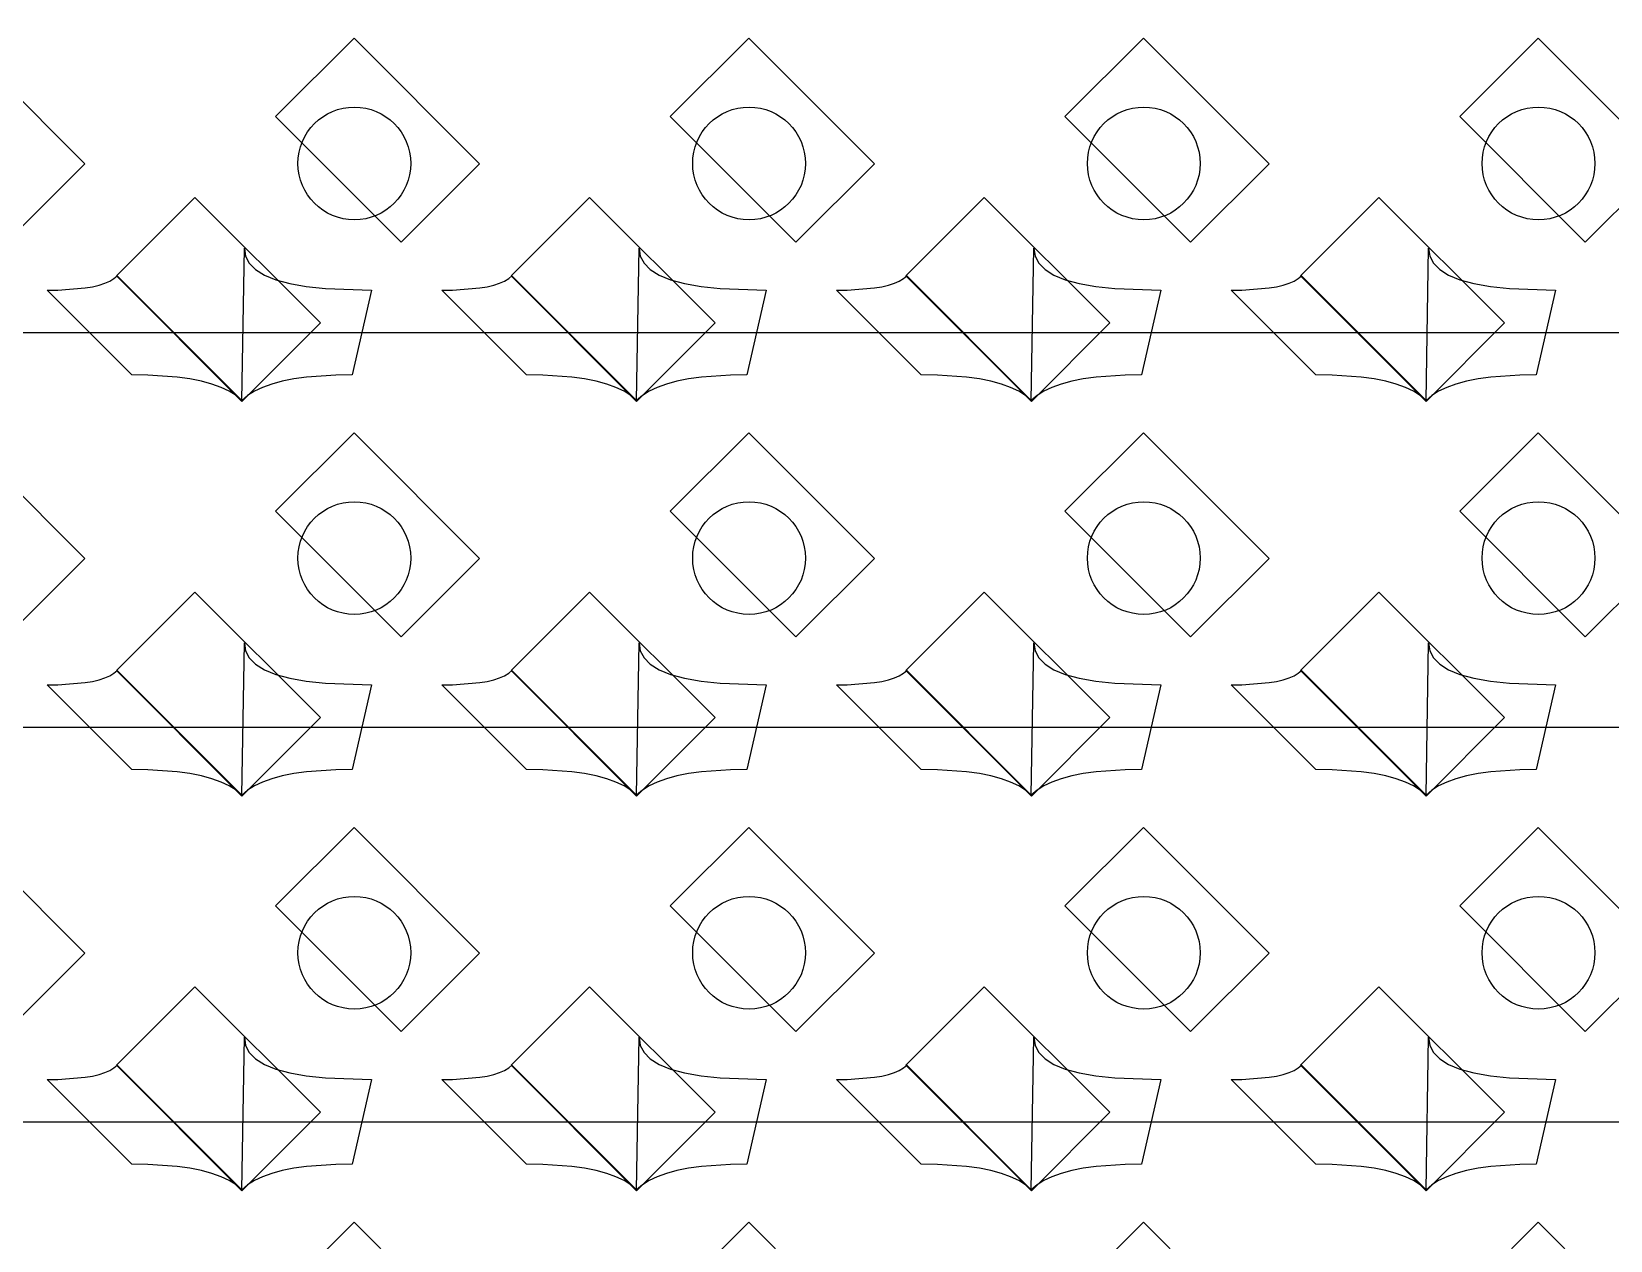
# Model space of a CAD drawing. Header units: inches. Extents: x 0.07 to 4.39, y 0.05 to 2.95.
# Drawn here: x 2.2428 to 2.5228, y 0.619 to 0.8334 of the extents above; entities that cross this region are included whole.
import ezdxf

# ---------------------------------------------------------------- set-up
doc = ezdxf.new("R2010")
doc.units = ezdxf.units.IN
doc.header["$MEASUREMENT"] = 0
doc.layers.add('Top Layer', color=1, linetype='Continuous')

# ---------------------------------------------------------------- blocks, each defined once
blk = doc.blocks.new('0805_P_______________983')
at = {"layer": 'Top Layer'}
for p, q in [((-0.03937, 0.01575), (-0.01969, 0.01575)), ((-0.03937, -0.01575), (-0.03937, 0.01575)), ((-0.01969, 0.01575), (-0.01969, -0.01575)), ((0.01969, 0.01575), (0.03937, 0.01575)), ((0.01969, -0.01575), (0.01969, 0.01575)), ((0.03937, 0.01575), (0.03937, -0.01575)), ((-0.01969, -0.01575), (-0.03937, -0.01575)), ((0.03937, -0.01575), (0.01969, -0.01575))]:
    blk.add_line(p, q, dxfattribs=at)
blk = doc.blocks.new('0805_P_______________984')
at = {"layer": 'Top Layer'}
for p, q in [((-0.03937, 0.01575), (-0.01969, 0.01575)), ((-0.03937, -0.01575), (-0.03937, 0.01575)), ((-0.01969, 0.01575), (-0.01969, -0.01575)), ((0.01969, 0.01575), (0.03937, 0.01575)), ((0.01969, -0.01575), (0.01969, 0.01575)), ((0.03937, 0.01575), (0.03937, -0.01575)), ((-0.01969, -0.01575), (-0.03937, -0.01575)), ((0.03937, -0.01575), (0.01969, -0.01575))]:
    blk.add_line(p, q, dxfattribs=at)
blk = doc.blocks.new('0805_P_______________985')
at = {"layer": 'Top Layer'}
for p, q in [((-0.03937, 0.01575), (-0.01969, 0.01575)), ((-0.03937, -0.01575), (-0.03937, 0.01575)), ((-0.01969, 0.01575), (-0.01969, -0.01575)), ((0.01969, 0.01575), (0.03937, 0.01575)), ((0.01969, -0.01575), (0.01969, 0.01575)), ((0.03937, 0.01575), (0.03937, -0.01575)), ((-0.01969, -0.01575), (-0.03937, -0.01575)), ((0.03937, -0.01575), (0.01969, -0.01575))]:
    blk.add_line(p, q, dxfattribs=at)
blk = doc.blocks.new('0805_P_______________986')
at = {"layer": 'Top Layer'}
for p, q in [((-0.03937, 0.01575), (-0.01969, 0.01575)), ((-0.03937, -0.01575), (-0.03937, 0.01575)), ((-0.01969, 0.01575), (-0.01969, -0.01575)), ((0.01969, 0.01575), (0.03937, 0.01575)), ((0.01969, -0.01575), (0.01969, 0.01575)), ((0.03937, 0.01575), (0.03937, -0.01575)), ((-0.01969, -0.01575), (-0.03937, -0.01575)), ((0.03937, -0.01575), (0.01969, -0.01575))]:
    blk.add_line(p, q, dxfattribs=at)
blk = doc.blocks.new('0805_P_______________987')
at = {"layer": 'Top Layer'}
for p, q in [((-0.03937, 0.01575), (-0.01969, 0.01575)), ((-0.03937, -0.01575), (-0.03937, 0.01575)), ((-0.01969, 0.01575), (-0.01969, -0.01575)), ((0.01969, 0.01575), (0.03937, 0.01575)), ((0.01969, -0.01575), (0.01969, 0.01575)), ((0.03937, 0.01575), (0.03937, -0.01575)), ((-0.01969, -0.01575), (-0.03937, -0.01575)), ((0.03937, -0.01575), (0.01969, -0.01575))]:
    blk.add_line(p, q, dxfattribs=at)
blk = doc.blocks.new('0805_P_______________1023')
at = {"layer": 'Top Layer'}
for p, q in [((-0.03937, 0.01575), (-0.01969, 0.01575)), ((-0.03937, -0.01575), (-0.03937, 0.01575)), ((-0.01969, 0.01575), (-0.01969, -0.01575)), ((0.01969, 0.01575), (0.03937, 0.01575)), ((0.01969, -0.01575), (0.01969, 0.01575)), ((0.03937, 0.01575), (0.03937, -0.01575)), ((-0.01969, -0.01575), (-0.03937, -0.01575)), ((0.03937, -0.01575), (0.01969, -0.01575))]:
    blk.add_line(p, q, dxfattribs=at)
blk = doc.blocks.new('0805_P_______________1024')
at = {"layer": 'Top Layer'}
for p, q in [((-0.03937, 0.01575), (-0.01969, 0.01575)), ((-0.03937, -0.01575), (-0.03937, 0.01575)), ((-0.01969, 0.01575), (-0.01969, -0.01575)), ((0.01969, 0.01575), (0.03937, 0.01575)), ((0.01969, -0.01575), (0.01969, 0.01575)), ((0.03937, 0.01575), (0.03937, -0.01575)), ((-0.01969, -0.01575), (-0.03937, -0.01575)), ((0.03937, -0.01575), (0.01969, -0.01575))]:
    blk.add_line(p, q, dxfattribs=at)
blk = doc.blocks.new('0805_P_______________1025')
at = {"layer": 'Top Layer'}
for p, q in [((-0.03937, 0.01575), (-0.01969, 0.01575)), ((-0.03937, -0.01575), (-0.03937, 0.01575)), ((-0.01969, 0.01575), (-0.01969, -0.01575)), ((0.01969, 0.01575), (0.03937, 0.01575)), ((0.01969, -0.01575), (0.01969, 0.01575)), ((0.03937, 0.01575), (0.03937, -0.01575)), ((-0.01969, -0.01575), (-0.03937, -0.01575)), ((0.03937, -0.01575), (0.01969, -0.01575))]:
    blk.add_line(p, q, dxfattribs=at)
blk = doc.blocks.new('0805_P_______________1026')
at = {"layer": 'Top Layer'}
for p, q in [((-0.03937, 0.01575), (-0.01969, 0.01575)), ((-0.03937, -0.01575), (-0.03937, 0.01575)), ((-0.01969, 0.01575), (-0.01969, -0.01575)), ((0.01969, 0.01575), (0.03937, 0.01575)), ((0.01969, -0.01575), (0.01969, 0.01575)), ((0.03937, 0.01575), (0.03937, -0.01575)), ((-0.01969, -0.01575), (-0.03937, -0.01575)), ((0.03937, -0.01575), (0.01969, -0.01575))]:
    blk.add_line(p, q, dxfattribs=at)
blk = doc.blocks.new('0805_P_______________1027')
at = {"layer": 'Top Layer'}
for p, q in [((-0.03937, 0.01575), (-0.01969, 0.01575)), ((-0.03937, -0.01575), (-0.03937, 0.01575)), ((-0.01969, 0.01575), (-0.01969, -0.01575)), ((0.01969, 0.01575), (0.03937, 0.01575)), ((0.01969, -0.01575), (0.01969, 0.01575)), ((0.03937, 0.01575), (0.03937, -0.01575)), ((-0.01969, -0.01575), (-0.03937, -0.01575)), ((0.03937, -0.01575), (0.01969, -0.01575))]:
    blk.add_line(p, q, dxfattribs=at)
blk = doc.blocks.new('0805_P_______________1063')
at = {"layer": 'Top Layer'}
for p, q in [((-0.03937, 0.01575), (-0.01969, 0.01575)), ((-0.03937, -0.01575), (-0.03937, 0.01575)), ((-0.01969, 0.01575), (-0.01969, -0.01575)), ((0.01969, 0.01575), (0.03937, 0.01575)), ((0.01969, -0.01575), (0.01969, 0.01575)), ((0.03937, 0.01575), (0.03937, -0.01575)), ((-0.01969, -0.01575), (-0.03937, -0.01575)), ((0.03937, -0.01575), (0.01969, -0.01575))]:
    blk.add_line(p, q, dxfattribs=at)
blk = doc.blocks.new('0805_P_______________1064')
at = {"layer": 'Top Layer'}
for p, q in [((-0.03937, 0.01575), (-0.01969, 0.01575)), ((-0.03937, -0.01575), (-0.03937, 0.01575)), ((-0.01969, 0.01575), (-0.01969, -0.01575)), ((0.01969, 0.01575), (0.03937, 0.01575)), ((0.01969, -0.01575), (0.01969, 0.01575)), ((0.03937, 0.01575), (0.03937, -0.01575)), ((-0.01969, -0.01575), (-0.03937, -0.01575)), ((0.03937, -0.01575), (0.01969, -0.01575))]:
    blk.add_line(p, q, dxfattribs=at)
blk = doc.blocks.new('0805_P_______________1065')
at = {"layer": 'Top Layer'}
for p, q in [((-0.03937, 0.01575), (-0.01969, 0.01575)), ((-0.03937, -0.01575), (-0.03937, 0.01575)), ((-0.01969, 0.01575), (-0.01969, -0.01575)), ((0.01969, 0.01575), (0.03937, 0.01575)), ((0.01969, -0.01575), (0.01969, 0.01575)), ((0.03937, 0.01575), (0.03937, -0.01575)), ((-0.01969, -0.01575), (-0.03937, -0.01575)), ((0.03937, -0.01575), (0.01969, -0.01575))]:
    blk.add_line(p, q, dxfattribs=at)
blk = doc.blocks.new('0805_P_______________1066')
at = {"layer": 'Top Layer'}
for p, q in [((-0.03937, 0.01575), (-0.01969, 0.01575)), ((-0.03937, -0.01575), (-0.03937, 0.01575)), ((-0.01969, 0.01575), (-0.01969, -0.01575)), ((0.01969, 0.01575), (0.03937, 0.01575)), ((0.01969, -0.01575), (0.01969, 0.01575)), ((0.03937, 0.01575), (0.03937, -0.01575)), ((-0.01969, -0.01575), (-0.03937, -0.01575)), ((0.03937, -0.01575), (0.01969, -0.01575))]:
    blk.add_line(p, q, dxfattribs=at)
blk = doc.blocks.new('0805_P_______________1067')
at = {"layer": 'Top Layer'}
for p, q in [((-0.03937, 0.01575), (-0.01969, 0.01575)), ((-0.03937, -0.01575), (-0.03937, 0.01575)), ((-0.01969, 0.01575), (-0.01969, -0.01575)), ((0.01969, 0.01575), (0.03937, 0.01575)), ((0.01969, -0.01575), (0.01969, 0.01575)), ((0.03937, 0.01575), (0.03937, -0.01575)), ((-0.01969, -0.01575), (-0.03937, -0.01575)), ((0.03937, -0.01575), (0.01969, -0.01575))]:
    blk.add_line(p, q, dxfattribs=at)
blk = doc.blocks.new('0805_P_______________1103')
at = {"layer": 'Top Layer'}
for p, q in [((-0.03937, 0.01575), (-0.01969, 0.01575)), ((-0.03937, -0.01575), (-0.03937, 0.01575)), ((-0.01969, 0.01575), (-0.01969, -0.01575)), ((0.01969, 0.01575), (0.03937, 0.01575)), ((0.01969, -0.01575), (0.01969, 0.01575)), ((0.03937, 0.01575), (0.03937, -0.01575)), ((-0.01969, -0.01575), (-0.03937, -0.01575)), ((0.03937, -0.01575), (0.01969, -0.01575))]:
    blk.add_line(p, q, dxfattribs=at)
blk = doc.blocks.new('0805_P_______________1104')
at = {"layer": 'Top Layer'}
for p, q in [((-0.03937, 0.01575), (-0.01969, 0.01575)), ((-0.03937, -0.01575), (-0.03937, 0.01575)), ((-0.01969, 0.01575), (-0.01969, -0.01575)), ((0.01969, 0.01575), (0.03937, 0.01575)), ((0.01969, -0.01575), (0.01969, 0.01575)), ((0.03937, 0.01575), (0.03937, -0.01575)), ((-0.01969, -0.01575), (-0.03937, -0.01575)), ((0.03937, -0.01575), (0.01969, -0.01575))]:
    blk.add_line(p, q, dxfattribs=at)
blk = doc.blocks.new('0805_P_______________1105')
at = {"layer": 'Top Layer'}
for p, q in [((-0.03937, 0.01575), (-0.01969, 0.01575)), ((-0.03937, -0.01575), (-0.03937, 0.01575)), ((-0.01969, 0.01575), (-0.01969, -0.01575)), ((0.01969, 0.01575), (0.03937, 0.01575)), ((0.01969, -0.01575), (0.01969, 0.01575)), ((0.03937, 0.01575), (0.03937, -0.01575)), ((-0.01969, -0.01575), (-0.03937, -0.01575)), ((0.03937, -0.01575), (0.01969, -0.01575))]:
    blk.add_line(p, q, dxfattribs=at)
blk = doc.blocks.new('0805_P_______________1106')
at = {"layer": 'Top Layer'}
for p, q in [((-0.03937, 0.01575), (-0.01969, 0.01575)), ((-0.03937, -0.01575), (-0.03937, 0.01575)), ((-0.01969, 0.01575), (-0.01969, -0.01575)), ((0.01969, 0.01575), (0.03937, 0.01575)), ((0.01969, -0.01575), (0.01969, 0.01575)), ((0.03937, 0.01575), (0.03937, -0.01575)), ((-0.01969, -0.01575), (-0.03937, -0.01575)), ((0.03937, -0.01575), (0.01969, -0.01575))]:
    blk.add_line(p, q, dxfattribs=at)
blk = doc.blocks.new('0805_P_______________1107')
at = {"layer": 'Top Layer'}
for p, q in [((-0.03937, 0.01575), (-0.01969, 0.01575)), ((-0.03937, -0.01575), (-0.03937, 0.01575)), ((-0.01969, 0.01575), (-0.01969, -0.01575)), ((0.01969, 0.01575), (0.03937, 0.01575)), ((0.01969, -0.01575), (0.01969, 0.01575)), ((0.03937, 0.01575), (0.03937, -0.01575)), ((-0.01969, -0.01575), (-0.03937, -0.01575)), ((0.03937, -0.01575), (0.01969, -0.01575))]:
    blk.add_line(p, q, dxfattribs=at)

msp = doc.modelspace()

# ---------------------------------------------------------------- linework, layer by layer
at = {"layer": 'Top Layer'}
for p, q in [((2.28005, 0.76795), (2.28051, 0.795)), ((2.28051, 0.795), (2.28071, 0.79358)), ((2.28071, 0.79358), (2.28137, 0.7923)), ((2.35005, 0.76795), (2.35051, 0.795)), ((2.35051, 0.795), (2.35071, 0.79358)), ((2.35071, 0.79358), (2.35137, 0.7923)), ((2.42005, 0.76795), (2.42051, 0.795)), ((2.42051, 0.795), (2.42071, 0.79358)), ((2.42071, 0.79358), (2.42137, 0.7923)), ((2.49005, 0.76795), (2.49051, 0.795)), ((2.49051, 0.795), (2.49071, 0.79358)), ((2.49071, 0.79358), (2.49137, 0.7923)), ((2.25737, 0.78957), (2.25795, 0.79005)), ((2.25795, 0.79005), (2.28005, 0.76795)), ((2.28137, 0.7923), (2.28248, 0.79117)), ((2.28248, 0.79117), (2.28405, 0.7902)), ((2.28405, 0.7902), (2.28607, 0.78938)), ((2.32737, 0.78957), (2.32795, 0.79005)), ((2.32795, 0.79005), (2.35005, 0.76795)), ((2.35137, 0.7923), (2.35248, 0.79117)), ((2.35248, 0.79117), (2.35405, 0.7902)), ((2.35405, 0.7902), (2.35607, 0.78938)), ((2.39737, 0.78957), (2.39795, 0.79005)), ((2.39795, 0.79005), (2.42005, 0.76795)), ((2.42137, 0.7923), (2.42248, 0.79117)), ((2.42248, 0.79117), (2.42405, 0.7902)), ((2.42405, 0.7902), (2.42607, 0.78938)), ((2.46737, 0.78957), (2.46795, 0.79005)), ((2.46795, 0.79005), (2.49005, 0.76795)), ((2.49137, 0.7923), (2.49248, 0.79117)), ((2.49248, 0.79117), (2.49405, 0.7902)), ((2.49405, 0.7902), (2.49607, 0.78938)), ((2.24551, 0.7875), (2.24741, 0.78753)), ((2.26051, 0.7725), (2.24551, 0.7875)), ((2.24741, 0.78753), (2.25225, 0.78791)), ((2.25225, 0.78791), (2.25356, 0.78814)), ((2.25356, 0.78814), (2.25474, 0.78842)), ((2.25474, 0.78842), (2.25576, 0.78875)), ((2.25576, 0.78875), (2.25664, 0.78914)), ((2.25664, 0.78914), (2.25737, 0.78957)), ((2.28607, 0.78938), (2.28855, 0.7887)), ((2.28855, 0.7887), (2.29148, 0.78817)), ((2.29148, 0.78817), (2.29487, 0.7878)), ((2.29487, 0.7878), (2.30301, 0.7875)), ((2.30301, 0.7875), (2.2996, 0.7725)), ((2.31551, 0.7875), (2.31741, 0.78753)), ((2.33051, 0.7725), (2.31551, 0.7875)), ((2.31741, 0.78753), (2.32225, 0.78791)), ((2.32225, 0.78791), (2.32356, 0.78814)), ((2.32356, 0.78814), (2.32474, 0.78842)), ((2.32474, 0.78842), (2.32576, 0.78875)), ((2.32576, 0.78875), (2.32664, 0.78914)), ((2.32664, 0.78914), (2.32737, 0.78957)), ((2.35607, 0.78938), (2.35855, 0.7887)), ((2.35855, 0.7887), (2.36148, 0.78817)), ((2.36148, 0.78817), (2.36487, 0.7878)), ((2.36487, 0.7878), (2.37301, 0.7875)), ((2.37301, 0.7875), (2.3696, 0.7725)), ((2.38551, 0.7875), (2.38741, 0.78753)), ((2.40051, 0.7725), (2.38551, 0.7875)), ((2.38741, 0.78753), (2.39225, 0.78791)), ((2.39225, 0.78791), (2.39356, 0.78814)), ((2.39356, 0.78814), (2.39474, 0.78842)), ((2.39474, 0.78842), (2.39576, 0.78875)), ((2.39576, 0.78875), (2.39664, 0.78914)), ((2.39664, 0.78914), (2.39737, 0.78957)), ((2.42607, 0.78938), (2.42855, 0.7887)), ((2.42855, 0.7887), (2.43148, 0.78817)), ((2.43148, 0.78817), (2.43487, 0.7878)), ((2.43487, 0.7878), (2.44301, 0.7875)), ((2.44301, 0.7875), (2.4396, 0.7725)), ((2.45551, 0.7875), (2.45741, 0.78753)), ((2.47051, 0.7725), (2.45551, 0.7875)), ((2.45741, 0.78753), (2.46225, 0.78791)), ((2.46225, 0.78791), (2.46356, 0.78814)), ((2.46356, 0.78814), (2.46474, 0.78842)), ((2.46474, 0.78842), (2.46576, 0.78875)), ((2.46576, 0.78875), (2.46664, 0.78914)), ((2.46664, 0.78914), (2.46737, 0.78957)), ((2.49607, 0.78938), (2.49855, 0.7887)), ((2.49855, 0.7887), (2.50148, 0.78817)), ((2.50148, 0.78817), (2.50487, 0.7878)), ((2.50487, 0.7878), (2.51301, 0.7875)), ((2.51301, 0.7875), (2.5096, 0.7725)), ((2.21006, 0.78), (2.28005, 0.78)), ((2.28005, 0.78), (2.42006, 0.78)), ((2.42006, 0.78), (2.56006, 0.78)), ((2.2634, 0.77245), (2.26051, 0.7725)), ((2.26857, 0.77209), (2.2634, 0.77245)), ((2.27084, 0.77177), (2.26857, 0.77209)), ((2.2729, 0.77136), (2.27084, 0.77177)), ((2.27475, 0.77086), (2.2729, 0.77136)), ((2.27639, 0.77027), (2.27475, 0.77086)), ((2.27782, 0.76959), (2.27639, 0.77027)), ((2.28372, 0.77027), (2.28229, 0.76959)), ((2.28536, 0.77086), (2.28372, 0.77027)), ((2.28721, 0.77136), (2.28536, 0.77086)), ((2.28927, 0.77177), (2.28721, 0.77136)), ((2.29154, 0.77209), (2.28927, 0.77177)), ((2.29671, 0.77245), (2.29154, 0.77209)), ((2.2996, 0.7725), (2.29671, 0.77245)), ((2.3334, 0.77245), (2.33051, 0.7725)), ((2.33857, 0.77209), (2.3334, 0.77245)), ((2.34084, 0.77177), (2.33857, 0.77209)), ((2.3429, 0.77136), (2.34084, 0.77177)), ((2.34475, 0.77086), (2.3429, 0.77136)), ((2.34639, 0.77027), (2.34475, 0.77086)), ((2.34782, 0.76959), (2.34639, 0.77027)), ((2.35372, 0.77027), (2.35229, 0.76959)), ((2.35536, 0.77086), (2.35372, 0.77027)), ((2.35721, 0.77136), (2.35536, 0.77086)), ((2.35927, 0.77177), (2.35721, 0.77136)), ((2.36154, 0.77209), (2.35927, 0.77177)), ((2.36671, 0.77245), (2.36154, 0.77209)), ((2.3696, 0.7725), (2.36671, 0.77245)), ((2.4034, 0.77245), (2.40051, 0.7725)), ((2.40857, 0.77209), (2.4034, 0.77245)), ((2.41084, 0.77177), (2.40857, 0.77209)), ((2.4129, 0.77136), (2.41084, 0.77177)), ((2.41475, 0.77086), (2.4129, 0.77136)), ((2.41639, 0.77027), (2.41475, 0.77086)), ((2.41782, 0.76959), (2.41639, 0.77027)), ((2.42372, 0.77027), (2.42229, 0.76959)), ((2.42536, 0.77086), (2.42372, 0.77027)), ((2.42721, 0.77136), (2.42536, 0.77086)), ((2.42927, 0.77177), (2.42721, 0.77136)), ((2.43154, 0.77209), (2.42927, 0.77177)), ((2.43671, 0.77245), (2.43154, 0.77209)), ((2.4396, 0.7725), (2.43671, 0.77245)), ((2.4734, 0.77245), (2.47051, 0.7725)), ((2.47857, 0.77209), (2.4734, 0.77245)), ((2.48084, 0.77177), (2.47857, 0.77209)), ((2.4829, 0.77136), (2.48084, 0.77177)), ((2.48475, 0.77086), (2.4829, 0.77136)), ((2.48639, 0.77027), (2.48475, 0.77086)), ((2.48782, 0.76959), (2.48639, 0.77027)), ((2.49372, 0.77027), (2.49229, 0.76959)), ((2.49536, 0.77086), (2.49372, 0.77027)), ((2.49721, 0.77136), (2.49536, 0.77086)), ((2.49927, 0.77177), (2.49721, 0.77136)), ((2.50154, 0.77209), (2.49927, 0.77177)), ((2.50671, 0.77245), (2.50154, 0.77209)), ((2.5096, 0.7725), (2.50671, 0.77245)), ((2.27904, 0.76882), (2.27782, 0.76959)), ((2.28005, 0.76795), (2.27904, 0.76882)), ((2.28107, 0.76882), (2.28005, 0.76795)), ((2.28229, 0.76959), (2.28107, 0.76882)), ((2.34904, 0.76882), (2.34782, 0.76959)), ((2.35005, 0.76795), (2.34904, 0.76882)), ((2.35107, 0.76882), (2.35005, 0.76795)), ((2.35229, 0.76959), (2.35107, 0.76882)), ((2.41904, 0.76882), (2.41782, 0.76959)), ((2.42005, 0.76795), (2.41904, 0.76882)), ((2.42107, 0.76882), (2.42005, 0.76795)), ((2.42229, 0.76959), (2.42107, 0.76882)), ((2.48904, 0.76882), (2.48782, 0.76959)), ((2.49005, 0.76795), (2.48904, 0.76882)), ((2.49107, 0.76882), (2.49005, 0.76795)), ((2.49229, 0.76959), (2.49107, 0.76882)), ((2.28005, 0.69795), (2.28051, 0.725)), ((2.28051, 0.725), (2.28071, 0.72357)), ((2.28071, 0.72357), (2.28137, 0.7223)), ((2.35005, 0.69795), (2.35051, 0.725)), ((2.35051, 0.725), (2.35071, 0.72357)), ((2.35071, 0.72357), (2.35137, 0.7223)), ((2.42005, 0.69795), (2.42051, 0.725)), ((2.42051, 0.725), (2.42071, 0.72357)), ((2.42071, 0.72357), (2.42137, 0.7223)), ((2.49005, 0.69795), (2.49051, 0.725)), ((2.49051, 0.725), (2.49071, 0.72357)), ((2.49071, 0.72357), (2.49137, 0.7223)), ((2.25737, 0.71957), (2.25795, 0.72006)), ((2.25795, 0.72006), (2.28005, 0.69795)), ((2.28137, 0.7223), (2.28248, 0.72118)), ((2.28248, 0.72118), (2.28405, 0.7202)), ((2.28405, 0.7202), (2.28607, 0.71937)), ((2.32737, 0.71957), (2.32795, 0.72006)), ((2.32795, 0.72006), (2.35005, 0.69795)), ((2.35137, 0.7223), (2.35248, 0.72118)), ((2.35248, 0.72118), (2.35405, 0.7202)), ((2.35405, 0.7202), (2.35607, 0.71937)), ((2.39737, 0.71957), (2.39795, 0.72006)), ((2.39795, 0.72006), (2.42005, 0.69795)), ((2.42137, 0.7223), (2.42248, 0.72118)), ((2.42248, 0.72118), (2.42405, 0.7202)), ((2.42405, 0.7202), (2.42607, 0.71937)), ((2.46737, 0.71957), (2.46795, 0.72006)), ((2.46795, 0.72006), (2.49005, 0.69795)), ((2.49137, 0.7223), (2.49248, 0.72118)), ((2.49248, 0.72118), (2.49405, 0.7202)), ((2.49405, 0.7202), (2.49607, 0.71937)), ((2.24551, 0.7175), (2.24741, 0.71753)), ((2.26051, 0.7025), (2.24551, 0.7175)), ((2.24741, 0.71753), (2.25225, 0.71791)), ((2.25225, 0.71791), (2.25356, 0.71814)), ((2.25356, 0.71814), (2.25474, 0.71842)), ((2.25474, 0.71842), (2.25576, 0.71875)), ((2.25576, 0.71875), (2.25664, 0.71914)), ((2.25664, 0.71914), (2.25737, 0.71957)), ((2.28607, 0.71937), (2.28855, 0.7187)), ((2.28855, 0.7187), (2.29148, 0.71818)), ((2.29148, 0.71818), (2.29487, 0.7178)), ((2.29487, 0.7178), (2.30301, 0.7175)), ((2.30301, 0.7175), (2.2996, 0.7025)), ((2.31551, 0.7175), (2.31741, 0.71753)), ((2.33051, 0.7025), (2.31551, 0.7175)), ((2.31741, 0.71753), (2.32225, 0.71791)), ((2.32225, 0.71791), (2.32356, 0.71814)), ((2.32356, 0.71814), (2.32474, 0.71842)), ((2.32474, 0.71842), (2.32576, 0.71875)), ((2.32576, 0.71875), (2.32664, 0.71914)), ((2.32664, 0.71914), (2.32737, 0.71957)), ((2.35607, 0.71937), (2.35855, 0.7187)), ((2.35855, 0.7187), (2.36148, 0.71818)), ((2.36148, 0.71818), (2.36487, 0.7178)), ((2.36487, 0.7178), (2.37301, 0.7175)), ((2.37301, 0.7175), (2.3696, 0.7025)), ((2.38551, 0.7175), (2.38741, 0.71753)), ((2.40051, 0.7025), (2.38551, 0.7175)), ((2.38741, 0.71753), (2.39225, 0.71791)), ((2.39225, 0.71791), (2.39356, 0.71814)), ((2.39356, 0.71814), (2.39474, 0.71842)), ((2.39474, 0.71842), (2.39576, 0.71875)), ((2.39576, 0.71875), (2.39664, 0.71914)), ((2.39664, 0.71914), (2.39737, 0.71957)), ((2.42607, 0.71937), (2.42855, 0.7187)), ((2.42855, 0.7187), (2.43148, 0.71818)), ((2.43148, 0.71818), (2.43487, 0.7178)), ((2.43487, 0.7178), (2.44301, 0.7175)), ((2.44301, 0.7175), (2.4396, 0.7025)), ((2.45551, 0.7175), (2.45741, 0.71753)), ((2.47051, 0.7025), (2.45551, 0.7175)), ((2.45741, 0.71753), (2.46225, 0.71791)), ((2.46225, 0.71791), (2.46356, 0.71814)), ((2.46356, 0.71814), (2.46474, 0.71842)), ((2.46474, 0.71842), (2.46576, 0.71875)), ((2.46576, 0.71875), (2.46664, 0.71914)), ((2.46664, 0.71914), (2.46737, 0.71957)), ((2.49607, 0.71937), (2.49855, 0.7187)), ((2.49855, 0.7187), (2.50148, 0.71818)), ((2.50148, 0.71818), (2.50487, 0.7178)), ((2.50487, 0.7178), (2.51301, 0.7175)), ((2.51301, 0.7175), (2.5096, 0.7025)), ((2.21006, 0.71), (2.28005, 0.71)), ((2.28005, 0.71), (2.42006, 0.71)), ((2.42006, 0.71), (2.56006, 0.71)), ((2.2634, 0.70245), (2.26051, 0.7025)), ((2.26857, 0.70209), (2.2634, 0.70245)), ((2.27084, 0.70177), (2.26857, 0.70209)), ((2.2729, 0.70136), (2.27084, 0.70177)), ((2.27475, 0.70086), (2.2729, 0.70136)), ((2.27639, 0.70027), (2.27475, 0.70086)), ((2.27782, 0.69959), (2.27639, 0.70027)), ((2.28372, 0.70027), (2.28229, 0.69959)), ((2.28536, 0.70086), (2.28372, 0.70027)), ((2.28721, 0.70136), (2.28536, 0.70086)), ((2.28927, 0.70177), (2.28721, 0.70136)), ((2.29154, 0.70209), (2.28927, 0.70177)), ((2.29671, 0.70245), (2.29154, 0.70209)), ((2.2996, 0.7025), (2.29671, 0.70245)), ((2.3334, 0.70245), (2.33051, 0.7025)), ((2.33857, 0.70209), (2.3334, 0.70245)), ((2.34084, 0.70177), (2.33857, 0.70209)), ((2.3429, 0.70136), (2.34084, 0.70177)), ((2.34475, 0.70086), (2.3429, 0.70136)), ((2.34639, 0.70027), (2.34475, 0.70086)), ((2.34782, 0.69959), (2.34639, 0.70027)), ((2.35372, 0.70027), (2.35229, 0.69959)), ((2.35536, 0.70086), (2.35372, 0.70027)), ((2.35721, 0.70136), (2.35536, 0.70086)), ((2.35927, 0.70177), (2.35721, 0.70136)), ((2.36154, 0.70209), (2.35927, 0.70177)), ((2.36671, 0.70245), (2.36154, 0.70209)), ((2.3696, 0.7025), (2.36671, 0.70245)), ((2.4034, 0.70245), (2.40051, 0.7025)), ((2.40857, 0.70209), (2.4034, 0.70245)), ((2.41084, 0.70177), (2.40857, 0.70209)), ((2.4129, 0.70136), (2.41084, 0.70177)), ((2.41475, 0.70086), (2.4129, 0.70136)), ((2.41639, 0.70027), (2.41475, 0.70086)), ((2.41782, 0.69959), (2.41639, 0.70027)), ((2.42372, 0.70027), (2.42229, 0.69959)), ((2.42536, 0.70086), (2.42372, 0.70027)), ((2.42721, 0.70136), (2.42536, 0.70086)), ((2.42927, 0.70177), (2.42721, 0.70136)), ((2.43154, 0.70209), (2.42927, 0.70177)), ((2.43671, 0.70245), (2.43154, 0.70209)), ((2.4396, 0.7025), (2.43671, 0.70245)), ((2.4734, 0.70245), (2.47051, 0.7025)), ((2.47857, 0.70209), (2.4734, 0.70245)), ((2.48084, 0.70177), (2.47857, 0.70209)), ((2.4829, 0.70136), (2.48084, 0.70177)), ((2.48475, 0.70086), (2.4829, 0.70136)), ((2.48639, 0.70027), (2.48475, 0.70086)), ((2.48782, 0.69959), (2.48639, 0.70027)), ((2.49372, 0.70027), (2.49229, 0.69959)), ((2.49536, 0.70086), (2.49372, 0.70027)), ((2.49721, 0.70136), (2.49536, 0.70086)), ((2.49927, 0.70177), (2.49721, 0.70136)), ((2.50154, 0.70209), (2.49927, 0.70177)), ((2.50671, 0.70245), (2.50154, 0.70209)), ((2.5096, 0.7025), (2.50671, 0.70245)), ((2.27904, 0.69882), (2.27782, 0.69959)), ((2.28005, 0.69795), (2.27904, 0.69882)), ((2.28107, 0.69882), (2.28005, 0.69795)), ((2.28229, 0.69959), (2.28107, 0.69882)), ((2.34904, 0.69882), (2.34782, 0.69959)), ((2.35005, 0.69795), (2.34904, 0.69882)), ((2.35107, 0.69882), (2.35005, 0.69795)), ((2.35229, 0.69959), (2.35107, 0.69882)), ((2.41904, 0.69882), (2.41782, 0.69959)), ((2.42005, 0.69795), (2.41904, 0.69882)), ((2.42107, 0.69882), (2.42005, 0.69795)), ((2.42229, 0.69959), (2.42107, 0.69882)), ((2.48904, 0.69882), (2.48782, 0.69959)), ((2.49005, 0.69795), (2.48904, 0.69882)), ((2.49107, 0.69882), (2.49005, 0.69795)), ((2.49229, 0.69959), (2.49107, 0.69882)), ((2.28005, 0.62795), (2.28051, 0.655)), ((2.28051, 0.655), (2.28071, 0.65358)), ((2.28071, 0.65358), (2.28137, 0.6523)), ((2.35005, 0.62795), (2.35051, 0.655)), ((2.35051, 0.655), (2.35071, 0.65358)), ((2.35071, 0.65358), (2.35137, 0.6523)), ((2.42005, 0.62795), (2.42051, 0.655)), ((2.42051, 0.655), (2.42071, 0.65358)), ((2.42071, 0.65358), (2.42137, 0.6523)), ((2.49005, 0.62795), (2.49051, 0.655)), ((2.49051, 0.655), (2.49071, 0.65358)), ((2.49071, 0.65358), (2.49137, 0.6523)), ((2.25737, 0.64957), (2.25795, 0.65006)), ((2.25795, 0.65006), (2.28005, 0.62795)), ((2.28137, 0.6523), (2.28248, 0.65117)), ((2.28248, 0.65117), (2.28405, 0.6502)), ((2.28405, 0.6502), (2.28607, 0.64938)), ((2.32737, 0.64957), (2.32795, 0.65006)), ((2.32795, 0.65006), (2.35005, 0.62795)), ((2.35137, 0.6523), (2.35248, 0.65117)), ((2.35248, 0.65117), (2.35405, 0.6502)), ((2.35405, 0.6502), (2.35607, 0.64938)), ((2.39737, 0.64957), (2.39795, 0.65006)), ((2.39795, 0.65006), (2.42005, 0.62795)), ((2.42137, 0.6523), (2.42248, 0.65117)), ((2.42248, 0.65117), (2.42405, 0.6502)), ((2.42405, 0.6502), (2.42607, 0.64938)), ((2.46737, 0.64957), (2.46795, 0.65006)), ((2.46795, 0.65006), (2.49005, 0.62795)), ((2.49137, 0.6523), (2.49248, 0.65117)), ((2.49248, 0.65117), (2.49405, 0.6502)), ((2.49405, 0.6502), (2.49607, 0.64938)), ((2.24551, 0.6475), (2.24741, 0.64753)), ((2.26051, 0.6325), (2.24551, 0.6475)), ((2.24741, 0.64753), (2.25225, 0.64791)), ((2.25225, 0.64791), (2.25356, 0.64814)), ((2.25356, 0.64814), (2.25474, 0.64842)), ((2.25474, 0.64842), (2.25576, 0.64875)), ((2.25576, 0.64875), (2.25664, 0.64914)), ((2.25664, 0.64914), (2.25737, 0.64957)), ((2.28607, 0.64938), (2.28855, 0.6487)), ((2.28855, 0.6487), (2.29148, 0.64817)), ((2.29148, 0.64817), (2.29487, 0.6478)), ((2.29487, 0.6478), (2.30301, 0.6475)), ((2.30301, 0.6475), (2.2996, 0.6325)), ((2.31551, 0.6475), (2.31741, 0.64753)), ((2.33051, 0.6325), (2.31551, 0.6475)), ((2.31741, 0.64753), (2.32225, 0.64791)), ((2.32225, 0.64791), (2.32356, 0.64814)), ((2.32356, 0.64814), (2.32474, 0.64842)), ((2.32474, 0.64842), (2.32576, 0.64875)), ((2.32576, 0.64875), (2.32664, 0.64914)), ((2.32664, 0.64914), (2.32737, 0.64957)), ((2.35607, 0.64938), (2.35855, 0.6487)), ((2.35855, 0.6487), (2.36148, 0.64817)), ((2.36148, 0.64817), (2.36487, 0.6478)), ((2.36487, 0.6478), (2.37301, 0.6475)), ((2.37301, 0.6475), (2.3696, 0.6325)), ((2.38551, 0.6475), (2.38741, 0.64753)), ((2.40051, 0.6325), (2.38551, 0.6475)), ((2.38741, 0.64753), (2.39225, 0.64791)), ((2.39225, 0.64791), (2.39356, 0.64814)), ((2.39356, 0.64814), (2.39474, 0.64842)), ((2.39474, 0.64842), (2.39576, 0.64875)), ((2.39576, 0.64875), (2.39664, 0.64914)), ((2.39664, 0.64914), (2.39737, 0.64957)), ((2.42607, 0.64938), (2.42855, 0.6487)), ((2.42855, 0.6487), (2.43148, 0.64817)), ((2.43148, 0.64817), (2.43487, 0.6478)), ((2.43487, 0.6478), (2.44301, 0.6475)), ((2.44301, 0.6475), (2.4396, 0.6325)), ((2.45551, 0.6475), (2.45741, 0.64753)), ((2.47051, 0.6325), (2.45551, 0.6475)), ((2.45741, 0.64753), (2.46225, 0.64791)), ((2.46225, 0.64791), (2.46356, 0.64814)), ((2.46356, 0.64814), (2.46474, 0.64842)), ((2.46474, 0.64842), (2.46576, 0.64875)), ((2.46576, 0.64875), (2.46664, 0.64914)), ((2.46664, 0.64914), (2.46737, 0.64957)), ((2.49607, 0.64938), (2.49855, 0.6487)), ((2.49855, 0.6487), (2.50148, 0.64817)), ((2.50148, 0.64817), (2.50487, 0.6478)), ((2.50487, 0.6478), (2.51301, 0.6475)), ((2.51301, 0.6475), (2.5096, 0.6325)), ((2.20588, 0.64), (2.41588, 0.64)), ((2.41588, 0.64), (2.62588, 0.64)), ((2.2634, 0.63245), (2.26051, 0.6325)), ((2.26857, 0.63209), (2.2634, 0.63245)), ((2.27084, 0.63177), (2.26857, 0.63209)), ((2.2729, 0.63136), (2.27084, 0.63177)), ((2.27475, 0.63086), (2.2729, 0.63136)), ((2.27639, 0.63027), (2.27475, 0.63086)), ((2.27782, 0.62959), (2.27639, 0.63027)), ((2.28372, 0.63027), (2.28229, 0.62959)), ((2.28536, 0.63086), (2.28372, 0.63027)), ((2.28721, 0.63136), (2.28536, 0.63086)), ((2.28927, 0.63177), (2.28721, 0.63136)), ((2.29154, 0.63209), (2.28927, 0.63177)), ((2.29671, 0.63245), (2.29154, 0.63209)), ((2.2996, 0.6325), (2.29671, 0.63245)), ((2.3334, 0.63245), (2.33051, 0.6325)), ((2.33857, 0.63209), (2.3334, 0.63245)), ((2.34084, 0.63177), (2.33857, 0.63209)), ((2.3429, 0.63136), (2.34084, 0.63177)), ((2.34475, 0.63086), (2.3429, 0.63136)), ((2.34639, 0.63027), (2.34475, 0.63086)), ((2.34782, 0.62959), (2.34639, 0.63027)), ((2.35372, 0.63027), (2.35229, 0.62959)), ((2.35536, 0.63086), (2.35372, 0.63027)), ((2.35721, 0.63136), (2.35536, 0.63086)), ((2.35927, 0.63177), (2.35721, 0.63136)), ((2.36154, 0.63209), (2.35927, 0.63177)), ((2.36671, 0.63245), (2.36154, 0.63209)), ((2.3696, 0.6325), (2.36671, 0.63245)), ((2.4034, 0.63245), (2.40051, 0.6325)), ((2.40857, 0.63209), (2.4034, 0.63245)), ((2.41084, 0.63177), (2.40857, 0.63209)), ((2.4129, 0.63136), (2.41084, 0.63177)), ((2.41475, 0.63086), (2.4129, 0.63136)), ((2.41639, 0.63027), (2.41475, 0.63086)), ((2.41782, 0.62959), (2.41639, 0.63027)), ((2.42372, 0.63027), (2.42229, 0.62959)), ((2.42536, 0.63086), (2.42372, 0.63027)), ((2.42721, 0.63136), (2.42536, 0.63086)), ((2.42927, 0.63177), (2.42721, 0.63136)), ((2.43154, 0.63209), (2.42927, 0.63177)), ((2.43671, 0.63245), (2.43154, 0.63209)), ((2.4396, 0.6325), (2.43671, 0.63245)), ((2.4734, 0.63245), (2.47051, 0.6325)), ((2.47857, 0.63209), (2.4734, 0.63245)), ((2.48084, 0.63177), (2.47857, 0.63209)), ((2.4829, 0.63136), (2.48084, 0.63177)), ((2.48475, 0.63086), (2.4829, 0.63136)), ((2.48639, 0.63027), (2.48475, 0.63086)), ((2.48782, 0.62959), (2.48639, 0.63027)), ((2.49372, 0.63027), (2.49229, 0.62959)), ((2.49536, 0.63086), (2.49372, 0.63027)), ((2.49721, 0.63136), (2.49536, 0.63086)), ((2.49927, 0.63177), (2.49721, 0.63136)), ((2.50154, 0.63209), (2.49927, 0.63177)), ((2.50671, 0.63245), (2.50154, 0.63209)), ((2.5096, 0.6325), (2.50671, 0.63245)), ((2.27904, 0.62882), (2.27782, 0.62959)), ((2.28005, 0.62795), (2.27904, 0.62882)), ((2.28107, 0.62882), (2.28005, 0.62795)), ((2.28229, 0.62959), (2.28107, 0.62882)), ((2.34904, 0.62882), (2.34782, 0.62959)), ((2.35005, 0.62795), (2.34904, 0.62882)), ((2.35107, 0.62882), (2.35005, 0.62795)), ((2.35229, 0.62959), (2.35107, 0.62882)), ((2.41904, 0.62882), (2.41782, 0.62959)), ((2.42005, 0.62795), (2.41904, 0.62882)), ((2.42107, 0.62882), (2.42005, 0.62795)), ((2.42229, 0.62959), (2.42107, 0.62882)), ((2.48904, 0.62882), (2.48782, 0.62959)), ((2.49005, 0.62795), (2.48904, 0.62882)), ((2.49107, 0.62882), (2.49005, 0.62795)), ((2.49229, 0.62959), (2.49107, 0.62882))]:
    msp.add_line(p, q, dxfattribs=at)
for centre in [(2.3, 0.81), (2.37, 0.81), (2.44, 0.81), (2.51, 0.81), (2.3, 0.74), (2.37, 0.74), (2.44, 0.74), (2.51, 0.74), (2.3, 0.67), (2.37, 0.67), (2.44, 0.67), (2.51, 0.67)]:
    msp.add_circle(centre, 0.01, dxfattribs=at)

# ---------------------------------------------------------------- block references
at = {"rotation": 45}
for name, p in [('0805_P_______________987', (2.255, 0.835)), ('0805_P_______________986', (2.325, 0.835)), ('0805_P_______________985', (2.395, 0.835)), ('0805_P_______________984', (2.465, 0.835)), ('0805_P_______________983', (2.535, 0.835)), ('0805_P_______________1027', (2.255, 0.765)), ('0805_P_______________1026', (2.325, 0.765)), ('0805_P_______________1025', (2.395, 0.765)), ('0805_P_______________1024', (2.465, 0.765)), ('0805_P_______________1023', (2.535, 0.765)), ('0805_P_______________1067', (2.255, 0.695)), ('0805_P_______________1066', (2.325, 0.695)), ('0805_P_______________1065', (2.395, 0.695)), ('0805_P_______________1064', (2.465, 0.695)), ('0805_P_______________1063', (2.535, 0.695)), ('0805_P_______________1107', (2.255, 0.625)), ('0805_P_______________1106', (2.325, 0.625)), ('0805_P_______________1105', (2.395, 0.625)), ('0805_P_______________1104', (2.465, 0.625)), ('0805_P_______________1103', (2.535, 0.625))]:
    msp.add_blockref(name, p, dxfattribs=at)

doc.saveas('drawing.dxf')
